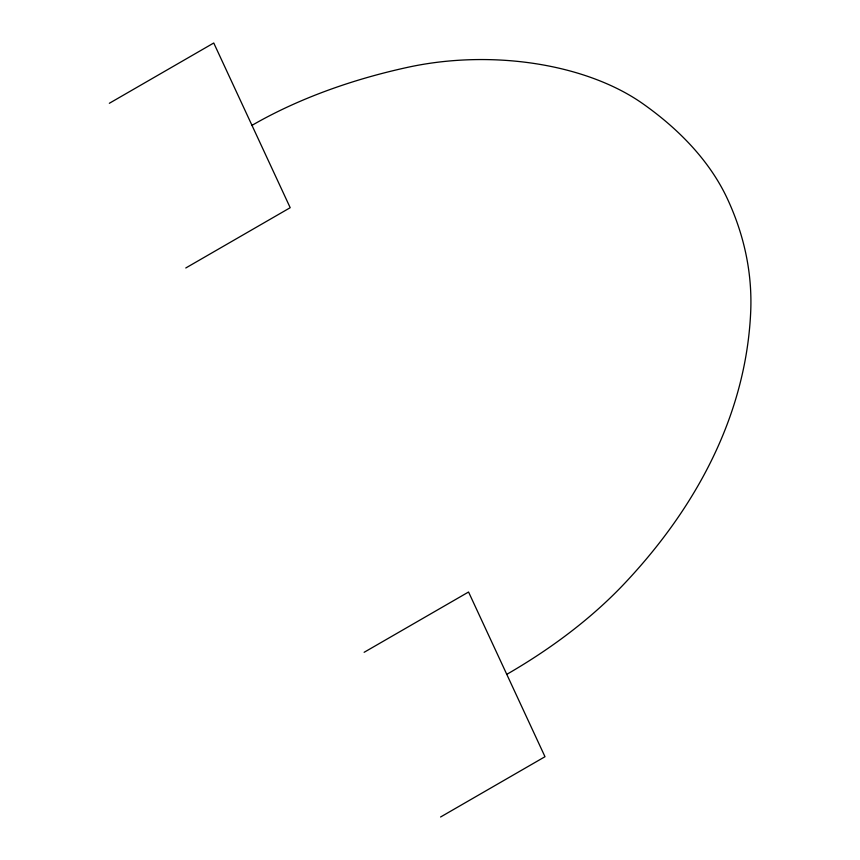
<?xml version="1.0" encoding="UTF-8"?>
<svg xmlns="http://www.w3.org/2000/svg" width="860" height="860" viewBox="0 0 860 860"><rect width="100%" height="100%" fill="white"/><g stroke="black" fill="none" stroke-linecap="round" stroke-linejoin="round"><path stroke-width="1.29" d="M109.338 103.286L213.753 43L290.196 207.701L185.781 267.987M364.135 652.299L468.56 592.013L544.993 756.714L440.578 817M506.776 674.358A688.903 397.739 0 0 0 625.36 582.596A1040.75 600.871 0 0 0 750.662 312.61A688.903 397.739 0 0 0 727.442 198.907A439.868 253.958 0 0 0 642.742 103.641A208.593 120.432 0 0 0 407.833 67.295A439.868 253.958 0 0 0 251.98 125.356"/></g></svg>
